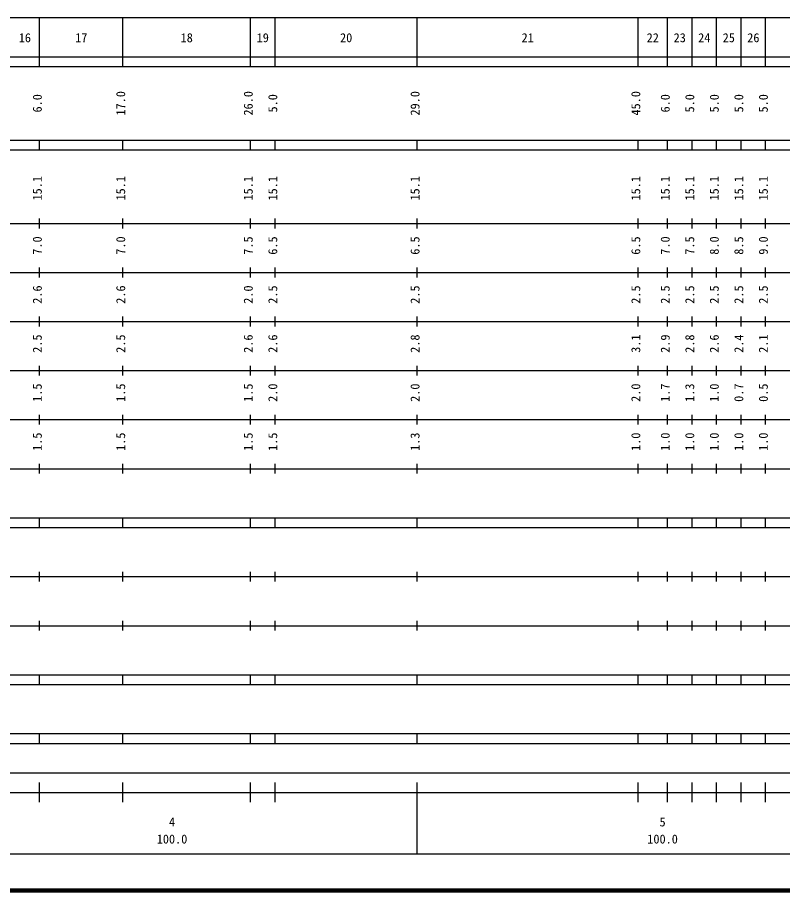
# Model space of a CAD drawing. Units: millimetres on the paper, enlarged 1000 times. Extents: x 40000 to 680000, y 20000 to 380000.
# Drawn here: x 286495 to 442453, y 20000 to 198000 of the extents above; entities that cross this region are included whole.
import ezdxf
from ezdxf.enums import TextEntityAlignment as Align

# ---------------------------------------------------------------- set-up
doc = ezdxf.new("R2010")
doc.units = ezdxf.units.MM
doc.header["$LTSCALE"] = 1000
doc.layers.add('M-TTL', color=2, linetype='Continuous', lineweight=140)
doc.layers.add('M-TTL-BAND', color=7, linetype='Continuous', lineweight=25)
doc.styles.add('ＭＳ ゴシック', font='')
doc.styles.get('ＭＳ ゴシック').set_extended_font_data('MS Gothic')

msp = doc.modelspace()

# ---------------------------------------------------------------- linework, layer by layer
at = {"layer": 'M-TTL'}
msp.add_line((40000, 20000), (680000, 20000), dxfattribs=at)
at = {"layer": 'M-TTL-BAND'}
for p, q in [((68000, 198000), (579000, 198000)), ((291000, 188000), (291000, 198000)), ((308000, 188000), (308000, 198000)), ((334000, 188000), (334000, 198000)), ((339000, 188000), (339000, 198000)), ((368000, 188000), (368000, 198000)), ((413000, 188000), (413000, 198000)), ((419000, 188000), (419000, 198000)), ((424000, 188000), (424000, 198000)), ((429000, 188000), (429000, 198000)), ((434000, 188000), (434000, 198000)), ((439000, 188000), (439000, 198000)), ((40000, 190000), (579000, 190000)), ((40000, 188000), (579000, 188000)), ((40000, 173000), (579000, 173000)), ((291000, 171000), (291000, 173000)), ((308000, 171000), (308000, 173000)), ((334000, 171000), (334000, 173000)), ((339000, 171000), (339000, 173000)), ((368000, 171000), (368000, 173000)), ((413000, 171000), (413000, 173000)), ((419000, 171000), (419000, 173000)), ((424000, 171000), (424000, 173000)), ((429000, 171000), (429000, 173000)), ((434000, 171000), (434000, 173000)), ((439000, 171000), (439000, 173000)), ((40000, 171000), (579000, 171000)), ((291000, 155000), (291000, 157000)), ((308000, 155000), (308000, 157000)), ((334000, 155000), (334000, 157000)), ((339000, 155000), (339000, 157000)), ((368000, 155000), (368000, 157000)), ((413000, 155000), (413000, 157000)), ((419000, 155000), (419000, 157000)), ((424000, 155000), (424000, 157000)), ((429000, 155000), (429000, 157000)), ((434000, 155000), (434000, 157000)), ((439000, 155000), (439000, 157000)), ((40000, 156000), (579000, 156000)), ((46000, 146000), (579000, 146000)), ((291000, 145000), (291000, 147000)), ((308000, 145000), (308000, 147000)), ((334000, 145000), (334000, 147000)), ((339000, 145000), (339000, 147000)), ((368000, 145000), (368000, 147000)), ((413000, 145000), (413000, 147000)), ((419000, 145000), (419000, 147000)), ((424000, 145000), (424000, 147000)), ((429000, 145000), (429000, 147000)), ((434000, 145000), (434000, 147000)), ((439000, 145000), (439000, 147000)), ((52000, 136000), (579000, 136000)), ((291000, 135000), (291000, 137000)), ((308000, 135000), (308000, 137000)), ((334000, 135000), (334000, 137000)), ((339000, 135000), (339000, 137000)), ((368000, 135000), (368000, 137000)), ((413000, 135000), (413000, 137000)), ((419000, 135000), (419000, 137000)), ((424000, 135000), (424000, 137000)), ((429000, 135000), (429000, 137000)), ((434000, 135000), (434000, 137000)), ((439000, 135000), (439000, 137000)), ((291000, 125000), (291000, 127000)), ((308000, 125000), (308000, 127000)), ((334000, 125000), (334000, 127000)), ((339000, 125000), (339000, 127000)), ((368000, 125000), (368000, 127000)), ((413000, 125000), (413000, 127000)), ((419000, 125000), (419000, 127000)), ((424000, 125000), (424000, 127000)), ((429000, 125000), (429000, 127000)), ((434000, 125000), (434000, 127000)), ((439000, 125000), (439000, 127000)), ((46000, 126000), (579000, 126000)), ((52000, 116000), (579000, 116000)), ((291000, 115000), (291000, 117000)), ((308000, 115000), (308000, 117000)), ((334000, 115000), (334000, 117000)), ((339000, 115000), (339000, 117000)), ((368000, 115000), (368000, 117000)), ((413000, 115000), (413000, 117000)), ((419000, 115000), (419000, 117000)), ((424000, 115000), (424000, 117000)), ((429000, 115000), (429000, 117000)), ((434000, 115000), (434000, 117000)), ((439000, 115000), (439000, 117000)), ((291000, 105000), (291000, 107000)), ((308000, 105000), (308000, 107000)), ((334000, 105000), (334000, 107000)), ((339000, 105000), (339000, 107000)), ((368000, 105000), (368000, 107000)), ((413000, 105000), (413000, 107000)), ((419000, 105000), (419000, 107000)), ((424000, 105000), (424000, 107000)), ((429000, 105000), (429000, 107000)), ((434000, 105000), (434000, 107000)), ((439000, 105000), (439000, 107000)), ((46000, 106000), (579000, 106000)), ((40000, 96000), (579000, 96000)), ((291000, 94000), (291000, 96000)), ((308000, 94000), (308000, 96000)), ((334000, 94000), (334000, 96000)), ((339000, 94000), (339000, 96000)), ((368000, 94000), (368000, 96000)), ((413000, 94000), (413000, 96000)), ((419000, 94000), (419000, 96000)), ((424000, 94000), (424000, 96000)), ((429000, 94000), (429000, 96000)), ((434000, 94000), (434000, 96000)), ((439000, 94000), (439000, 96000)), ((40000, 94000), (579000, 94000)), ((49000, 84000), (579000, 84000)), ((291000, 83000), (291000, 85000)), ((308000, 83000), (308000, 85000)), ((334000, 83000), (334000, 85000)), ((339000, 83000), (339000, 85000)), ((368000, 83000), (368000, 85000)), ((413000, 83000), (413000, 85000)), ((419000, 83000), (419000, 85000)), ((424000, 83000), (424000, 85000)), ((429000, 83000), (429000, 85000)), ((434000, 83000), (434000, 85000)), ((439000, 83000), (439000, 85000)), ((291000, 73000), (291000, 75000)), ((308000, 73000), (308000, 75000)), ((334000, 73000), (334000, 75000)), ((339000, 73000), (339000, 75000)), ((368000, 73000), (368000, 75000)), ((413000, 73000), (413000, 75000)), ((419000, 73000), (419000, 75000)), ((424000, 73000), (424000, 75000)), ((429000, 73000), (429000, 75000)), ((434000, 73000), (434000, 75000)), ((439000, 73000), (439000, 75000)), ((40000, 74000), (579000, 74000)), ((40000, 64000), (579000, 64000)), ((291000, 62000), (291000, 64000)), ((308000, 62000), (308000, 64000)), ((334000, 62000), (334000, 64000)), ((339000, 62000), (339000, 64000)), ((368000, 62000), (368000, 64000)), ((413000, 62000), (413000, 64000)), ((419000, 62000), (419000, 64000)), ((424000, 62000), (424000, 64000)), ((429000, 62000), (429000, 64000)), ((434000, 62000), (434000, 64000)), ((439000, 62000), (439000, 64000)), ((40000, 62000), (579000, 62000)), ((40000, 52000), (579000, 52000)), ((291000, 50000), (291000, 52000)), ((308000, 50000), (308000, 52000)), ((334000, 50000), (334000, 52000)), ((339000, 50000), (339000, 52000)), ((368000, 50000), (368000, 52000)), ((413000, 50000), (413000, 52000)), ((419000, 50000), (419000, 52000)), ((424000, 50000), (424000, 52000)), ((429000, 50000), (429000, 52000)), ((434000, 50000), (434000, 52000)), ((439000, 50000), (439000, 52000)), ((40000, 50000), (579000, 50000)), ((71000, 44000), (565000, 44000)), ((291000, 38000), (291000, 42000)), ((308000, 38000), (308000, 42000)), ((334000, 38000), (334000, 42000)), ((339000, 38000), (339000, 42000)), ((368000, 27500), (368000, 42000)), ((413000, 38000), (413000, 42000)), ((419000, 38000), (419000, 42000)), ((424000, 38000), (424000, 42000)), ((429000, 38000), (429000, 42000)), ((434000, 38000), (434000, 42000)), ((439000, 38000), (439000, 42000)), ((40000, 40000), (579000, 40000)), ((68000, 27500), (579000, 27500))]:
    msp.add_line(p, q, dxfattribs=at)

# ---------------------------------------------------------------- texts
at = {"layer": 'M-TTL-BAND', "style": 'ＭＳ ゴシック'}
for s, p in [('16', (288000, 192405)), ('17', (299500, 192405)), ('18', (321000, 192405)), ('19', (336500, 192405)), ('20', (353500, 192405)), ('21', (390500, 192405)), ('22', (416000, 192405)), ('23', (421500, 192405)), ('24', (426500, 192405)), ('25', (431500, 192405)), ('26', (436500, 192405)), ('4', (318000, 32523)), ('5', (418000, 32523)), ('100.0', (318000, 29033)), ('100.0', (418000, 29033))]:
    msp.add_text(s, height=1833, dxfattribs=at).set_placement(p, align=Align.BOTTOM_CENTER)
for s, p in [('6.0', (292000, 180500)), ('17.0', (309000, 180500)), ('26.0', (335000, 180500)), ('5.0', (340000, 180500)), ('29.0', (369000, 180500)), ('45.0', (414000, 180500)), ('6.0', (420000, 180500)), ('5.0', (425000, 180500)), ('5.0', (430000, 180500)), ('5.0', (435000, 180500)), ('5.0', (440000, 180500)), ('15.1', (292000, 163174)), ('15.1', (309000, 163174)), ('15.1', (335000, 163174)), ('15.1', (340000, 163174)), ('15.1', (369000, 163174)), ('15.1', (414000, 163174)), ('15.1', (420000, 163174)), ('15.1', (425000, 163174)), ('15.1', (430000, 163174)), ('15.1', (435000, 163174)), ('15.1', (440000, 163174)), ('7.0', (292000, 151500)), ('7.0', (309000, 151500)), ('7.5', (335000, 151500)), ('6.5', (340000, 151500)), ('6.5', (369000, 151500)), ('6.5', (414000, 151500)), ('7.0', (420000, 151500)), ('7.5', (425000, 151500)), ('8.0', (430000, 151500)), ('8.5', (435000, 151500)), ('9.0', (440000, 151500)), ('2.6', (292000, 141500)), ('2.6', (309000, 141500)), ('2.0', (335000, 141500)), ('2.5', (340000, 141500)), ('2.5', (369000, 141500)), ('2.5', (414000, 141500)), ('2.5', (420000, 141500)), ('2.5', (425000, 141500)), ('2.5', (430000, 141500)), ('2.5', (435000, 141500)), ('2.5', (440000, 141500)), ('2.5', (292000, 131500)), ('2.5', (309000, 131500)), ('2.6', (335000, 131500)), ('2.6', (340000, 131500)), ('2.8', (369000, 131500)), ('3.1', (414000, 131500)), ('2.9', (420000, 131500)), ('2.8', (425000, 131500)), ('2.6', (430000, 131500)), ('2.4', (435000, 131500)), ('2.1', (440000, 131500)), ('1.5', (292000, 121500)), ('1.5', (309000, 121500)), ('1.5', (335000, 121500)), ('2.0', (340000, 121500)), ('2.0', (369000, 121500)), ('2.0', (414000, 121500)), ('1.7', (420000, 121500)), ('1.3', (425000, 121500)), ('1.0', (430000, 121500)), ('0.7', (435000, 121500)), ('0.5', (440000, 121500)), ('1.5', (292000, 111500)), ('1.5', (309000, 111500)), ('1.5', (335000, 111500)), ('1.5', (340000, 111500)), ('1.3', (369000, 111500)), ('1.0', (414000, 111500)), ('1.0', (420000, 111500)), ('1.0', (425000, 111500)), ('1.0', (430000, 111500)), ('1.0', (435000, 111500)), ('1.0', (440000, 111500))]:
    msp.add_text(s, height=1833, rotation=90, dxfattribs=at).set_placement(p, align=Align.BOTTOM_CENTER)

doc.saveas('drawing.dxf')
